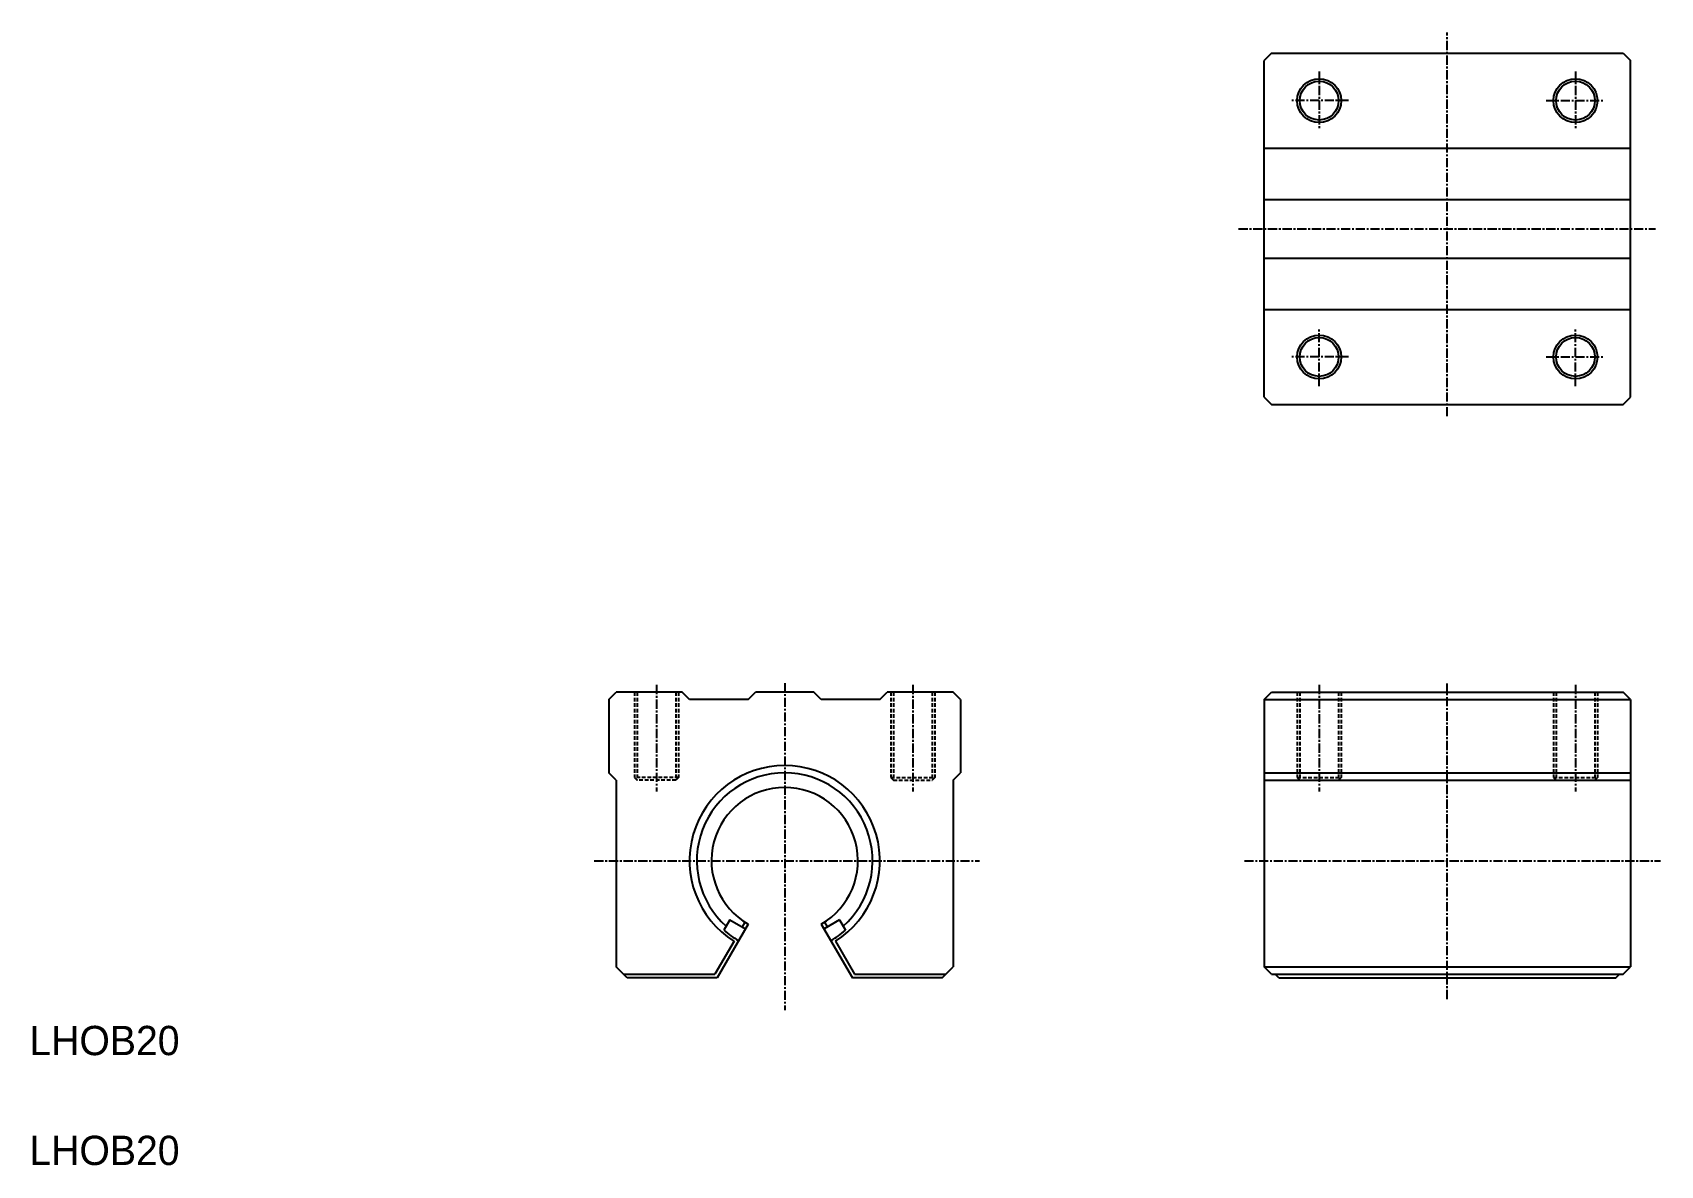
# Model space of a CAD drawing. Extents: x 10 to 233, y 10 to 165.
import ezdxf

# ---------------------------------------------------------------- set-up
doc = ezdxf.new("R2010")
doc.units = 0
doc.linetypes.add('CENTER', pattern=[2, 1.25, -0.25, 0.25, -0.25])
doc.linetypes.add('DASHED', pattern=[0.75, 0.5, -0.25])
doc.layers.get('0').update_dxf_attribs({"linetype": 'CONTINUOUS'})
doc.layers.add('CENTER', color=1, linetype='CENTER')

msp = doc.modelspace()

# ---------------------------------------------------------------- linework, layer by layer
at = {"color": 7, "linetype": 'CONTINUOUS'}
for p, q in [((179.64, 161.83), (178.64, 160.83)), ((178.64, 114.83), (178.64, 160.83)), ((179.64, 161.83), (227.64, 161.83)), ((227.64, 161.83), (228.64, 160.83)), ((228.64, 114.83), (228.64, 160.83)), ((178.64, 148.83), (228.64, 148.83)), ((178.64, 141.83), (228.64, 141.83)), ((178.64, 133.83), (228.64, 133.83)), ((178.64, 126.83), (228.64, 126.83)), ((178.64, 114.83), (179.64, 113.83)), ((179.64, 113.83), (227.64, 113.83)), ((227.64, 113.83), (228.64, 114.83)), ((89.15, 73.55), (90.15, 74.55)), ((89.15, 73.55), (89.15, 63.55)), ((99.15, 74.55), (90.15, 74.55)), ((100.15, 73.55), (99.15, 74.55)), ((108.15, 73.55), (100.15, 73.55)), ((108.15, 73.55), (109.15, 74.55)), ((117.15, 74.55), (109.15, 74.55)), ((118.15, 73.55), (117.15, 74.55)), ((126.15, 73.55), (118.15, 73.55)), ((126.15, 73.55), (127.15, 74.55)), ((136.15, 74.55), (127.15, 74.55)), ((137.15, 73.55), (136.15, 74.55)), ((137.15, 73.55), (137.15, 63.55)), ((178.64, 73.55), (179.64, 74.55)), ((178.64, 73.55), (178.64, 37.05)), ((178.64, 73.55), (228.64, 73.55)), ((179.64, 74.55), (227.64, 74.55)), ((228.64, 73.55), (227.64, 74.55)), ((228.64, 73.55), (228.64, 37.05)), ((90.15, 62.55), (89.15, 63.55)), ((90.15, 62.55), (90.15, 37.05)), ((136.15, 62.55), (137.15, 63.55)), ((136.15, 62.55), (136.15, 37.05)), ((178.64, 63.55), (228.64, 63.55)), ((178.64, 62.55), (228.64, 62.55)), ((108.15, 42.89), (103.92, 35.55)), ((105.67, 43.48), (104.86, 42.07)), ((105.67, 43.48), (107.79, 42.26)), ((107.73, 43.15), (107.36, 42.51)), ((118.15, 42.89), (122.39, 35.55)), ((120.64, 43.48), (118.52, 42.26)), ((118.58, 43.15), (118.95, 42.51)), ((120.64, 43.48), (121.45, 42.07)), ((106.23, 40.55), (103.63, 36.05)), ((120.08, 40.55), (122.68, 36.05)), ((91.65, 35.55), (90.15, 37.05)), ((91.15, 36.05), (103.63, 36.05)), ((122.68, 36.05), (135.15, 36.05)), ((134.65, 35.55), (136.15, 37.05)), ((178.64, 37.05), (228.64, 37.05)), ((179.64, 36.05), (178.64, 37.05)), ((179.64, 36.05), (227.64, 36.05)), ((180.64, 35.55), (180.14, 36.05)), ((226.64, 35.55), (227.14, 36.05)), ((227.64, 36.05), (228.64, 37.05)), ((103.92, 35.55), (91.65, 35.55)), ((134.65, 35.55), (122.39, 35.55)), ((180.64, 35.55), (226.64, 35.55)), ((188.89, 35.55), (188.89, 35.55)), ((206.14, 35.55), (206.14, 35.55))]:
    msp.add_line(p, q, dxfattribs=at)
at = {"color": 3, "linetype": 'DASHED'}
for p, q in [((92.65, 74.55), (92.65, 62.9)), ((93, 74.55), (93, 62.55)), ((98.3, 74.55), (98.3, 62.55)), ((98.65, 74.55), (98.65, 62.9)), ((127.65, 74.55), (127.65, 62.9)), ((128, 74.55), (128, 62.55)), ((133.3, 74.55), (133.3, 62.55)), ((133.65, 74.55), (133.65, 62.9)), ((183.14, 74.55), (183.14, 62.9)), ((183.49, 74.55), (183.49, 62.55)), ((188.79, 74.55), (188.79, 62.55)), ((189.14, 74.55), (189.14, 62.9)), ((218.14, 74.55), (218.14, 62.9)), ((218.49, 74.55), (218.49, 62.55)), ((223.79, 74.55), (223.79, 62.55)), ((224.14, 74.55), (224.14, 62.9)), ((98.65, 62.9), (92.65, 62.9)), ((92.65, 62.9), (93, 62.55)), ((98.3, 62.55), (93, 62.55)), ((98.65, 62.9), (98.3, 62.55)), ((127.65, 62.9), (133.65, 62.9)), ((127.65, 62.9), (128, 62.55)), ((128, 62.55), (133.3, 62.55)), ((133.65, 62.9), (133.3, 62.55)), ((183.14, 62.9), (183.49, 62.55)), ((183.14, 62.9), (189.14, 62.9)), ((183.49, 62.55), (188.79, 62.55)), ((189.14, 62.9), (188.79, 62.55)), ((218.14, 62.9), (224.14, 62.9)), ((218.14, 62.9), (218.49, 62.55)), ((218.49, 62.55), (223.79, 62.55)), ((224.14, 62.9), (223.79, 62.55))]:
    msp.add_line(p, q, dxfattribs=at)
at = {"color": 3}
for centre in [(186.14, 155.33), (221.14, 155.33), (186.14, 120.33), (221.14, 120.33)]:
    msp.add_circle(centre, 3, dxfattribs=at)
at = {"color": 7, "linetype": 'CONTINUOUS'}
for centre in [(186.14, 155.33), (221.14, 155.33), (186.14, 120.33), (221.14, 120.33)]:
    msp.add_circle(centre, 2.65, dxfattribs=at)
for radius, start, end in [(13, 302.2042, 237.7958), (12, 311.7562, 228.2438), (10, 300, 240), (12.6, 228.8085, 240), (12.6, 300, 311.1915)]:
    msp.add_arc((113.15, 51.55), radius, start, end, dxfattribs=at)
at = {"layer": 'CENTER', "color": 1, "linetype": 'CENTER'}
for p, q in [((203.64, 112.23), (203.64, 164.63)), ((186.14, 159.33), (186.14, 151.33)), ((221.14, 159.33), (221.14, 151.33)), ((190.14, 155.33), (182.14, 155.33)), ((217.14, 155.33), (225.14, 155.33)), ((175.14, 137.83), (232.06, 137.83)), ((186.14, 116.33), (186.14, 124.33)), ((221.14, 116.33), (221.14, 124.33)), ((190.14, 120.33), (182.14, 120.33)), ((217.14, 120.33), (225.14, 120.33)), ((113.15, 75.8), (113.15, 31.14)), ((203.64, 32.65), (203.64, 75.74)), ((95.65, 75.55), (95.65, 60.99)), ((130.65, 75.55), (130.65, 60.99)), ((186.14, 75.55), (186.14, 60.99)), ((221.14, 75.55), (221.14, 60.99)), ((221.14, 75.55), (221.14, 60.99)), ((87.15, 51.55), (139.75, 51.55)), ((175.94, 51.55), (232.74, 51.55))]:
    msp.add_line(p, q, dxfattribs=at)

# ---------------------------------------------------------------- texts
at = {"color": 7, "linetype": 'CONTINUOUS'}
for p in [(10, 25), (10, 10)]:
    msp.add_text('LHOB20', height=4, dxfattribs=at).set_placement(p)

doc.saveas('drawing.dxf')
